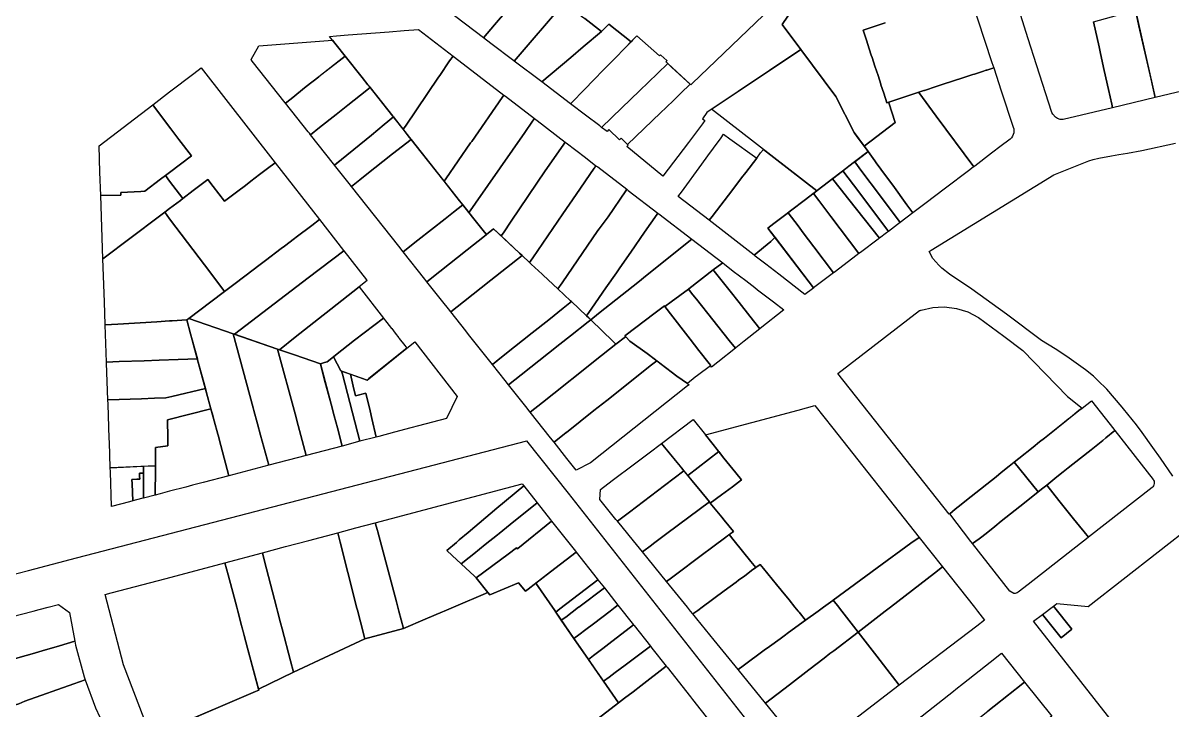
# Model space of a CAD drawing. Header units: metres. Extents: x 3 to 1027712, y 40 to 4430649.
# Drawn here: x 510570.9 to 510867.4, y 4411268.2 to 4411445.4 of the extents above; entities that cross this region are included whole.
import ezdxf

# ---------------------------------------------------------------- set-up
doc = ezdxf.new("R2010")
doc.units = ezdxf.units.M
doc.header["$MEASUREMENT"] = 0
doc.layers.add('A.ES.SDGC.CP.07003.cadastralparcel — CadastralParcel', color=1, linetype='Continuous')
doc.layers.add('Carreteras_5_km', color=2, linetype='Continuous', lineweight=30)

msp = doc.modelspace()

# ---------------------------------------------------------------- linework, layer by layer
at = {"layer": 'A.ES.SDGC.CP.07003.cadastralparcel — CadastralParcel', "color": 7, "linetype": 'Continuous', "flags": 128}
for points in [[(510710.51, 4411450.78), (510710.64, 4411450.67), (510697.66, 4411435.56), (510697.52, 4411435.67), (510691.59, 4411440.16), (510689.67, 4411441.62), (510692.56, 4411444.98), (510695.76, 4411448.68), (510696.94, 4411450.04), (510698.74, 4411452.13), (510699.73, 4411453.27), (510702.82, 4411456.84), (510708.79, 4411452.13), (510710.27, 4411450.97), (510710.51, 4411450.78)], [(510727.04, 4411413.9), (510726.88, 4411414.05), (510735.38, 4411422.25), (510736.82, 4411423.64), (510738.81, 4411425.55), (510740.61, 4411427.29), (510743.06, 4411429.65), (510743.22, 4411429.5), (510743.59, 4411429.85), (510772.2, 4411457.35), (510773.27, 4411456.68), (510774.23, 4411456.11), (510766.75, 4411445.03), (510771.58, 4411438.56), (510747.33, 4411422.36), (510746.25, 4411420.72), (510746.86, 4411420.26), (510746.21, 4411419.43), (510742.57, 4411414.62), (510735.95, 4411405.88), (510726.71, 4411413.58), (510727.04, 4411413.9)], [(510710.64, 4411450.67), (510715.02, 4411447.22), (510715.82, 4411446.58), (510720.12, 4411443.2), (510715.46, 4411439.27), (510712.22, 4411436.54), (510704.73, 4411430.22), (510697.66, 4411435.56), (510710.64, 4411450.67)], [(510863.03, 4411426.2), (510861.96, 4411430.9), (510858.81, 4411444.7), (510857.9, 4411448.69), (510868.15, 4411451.57), (510868.31, 4411451.61), (510873.54, 4411428.71), (510863.03, 4411426.2)], [(510852.03, 4411423.56), (510851.83, 4411424.45), (510850.98, 4411428.27), (510849.9, 4411433.16), (510848.91, 4411437.59), (510848.54, 4411439.26), (510847.12, 4411445.68), (510847.11, 4411445.71), (510857.9, 4411448.69), (510863.03, 4411426.2), (510852.03, 4411423.56)], [(510651.74, 4411442.1), (510654.79, 4411442.34), (510665.33, 4411443.15), (510669.23, 4411443.45), (510672.93, 4411443.73), (510681.84, 4411436.89), (510680.95, 4411435.63), (510678.47, 4411431.89), (510678.1, 4411431.43), (510669.55, 4411418.83), (510668.98, 4411417.99), (510666.68, 4411420.91), (510666.34, 4411421.34), (510660.2, 4411429.12), (510659.89, 4411429.5), (510658.4, 4411431.37), (510654.02, 4411436.84), (510651.73, 4411439.76), (510650.01, 4411441.96), (510651.74, 4411442.1)], [(510720.12, 4411443.2), (510722.05, 4411445.13), (510727.79, 4411440.6), (510725.89, 4411438.65), (510723.91, 4411436.63), (510722.32, 4411435), (510721.73, 4411434.4), (510720.93, 4411433.58), (510720.15, 4411432.78), (510718.65, 4411431.25), (510717.95, 4411430.53), (510716.02, 4411428.56), (510712.15, 4411424.6), (510704.73, 4411430.22), (510712.22, 4411436.54), (510715.46, 4411439.27), (510720.12, 4411443.2)], [(510650.77, 4411440.99), (510651.73, 4411439.76), (510654.02, 4411436.84), (510652.46, 4411435.64), (510647.21, 4411431.57), (510643.94, 4411429.04), (510640.06, 4411425.83), (510638.65, 4411424.7), (510638.53, 4411424.85), (510630.02, 4411435.59), (510629.72, 4411435.96), (510631.7, 4411439.49), (510650.77, 4411440.99)], [(510736.73, 4411435.43), (510736.8, 4411435.36), (510737.23, 4411434.97), (510734.61, 4411432.43), (510729.93, 4411427.91), (510725.43, 4411423.56), (510720.19, 4411418.5), (510719.73, 4411418.86), (510716.02, 4411421.67), (510712.15, 4411424.6), (510716.02, 4411428.56), (510717.95, 4411430.53), (510718.65, 4411431.25), (510720.15, 4411432.78), (510720.93, 4411433.58), (510721.73, 4411434.4), (510722.32, 4411435), (510723.91, 4411436.63), (510725.89, 4411438.65), (510728.14, 4411440.95), (510729.28, 4411442.07), (510735.13, 4411436.97), (510735.42, 4411437.21), (510735.49, 4411437.14), (510737.04, 4411435.74), (510736.99, 4411435.69), (510736.73, 4411435.43)], [(510775.69, 4411402.12), (510748.56, 4411423.18), (510771.58, 4411438.56), (510780.61, 4411426.45), (510785.35, 4411417.13), (510788.94, 4411412.23), (510785.12, 4411409.32), (510782.3, 4411407.16), (510779.5, 4411405.02), (510778.72, 4411404.43), (510775.78, 4411402.19), (510775.69, 4411402.12)], [(510660.2, 4411429.12), (510660.47, 4411428.78), (510657.99, 4411426.83), (510654.7, 4411424.22), (510651.65, 4411421.81), (510647.41, 4411418.46), (510645.06, 4411416.6), (510644.78, 4411416.96), (510644.5, 4411417.31), (510638.65, 4411424.7), (510640.06, 4411425.83), (510643.94, 4411429.04), (510647.21, 4411431.57), (510647.69, 4411431.94), (510648, 4411432.18), (510652.46, 4411435.64), (510654.02, 4411436.84), (510658.4, 4411431.37), (510659.89, 4411429.5), (510660.2, 4411429.12)], [(510680.95, 4411435.63), (510681.84, 4411436.89), (510682.23, 4411436.6), (510694.99, 4411426.81), (510694.52, 4411426.21), (510686.66, 4411414.88), (510686.38, 4411414.51), (510679.96, 4411405.23), (510679.53, 4411404.61), (510673.63, 4411412.1), (510671.02, 4411415.4), (510670.62, 4411415.91), (510668.98, 4411417.99), (510669.55, 4411418.83), (510678.1, 4411431.43), (510678.47, 4411431.89), (510680.95, 4411435.63)], [(510726.88, 4411414.05), (510725.25, 4411415.68), (510724.82, 4411415.25), (510722.06, 4411417.98), (510721.58, 4411417.46), (510720.19, 4411418.5), (510725.43, 4411423.56), (510729.93, 4411427.91), (510734.61, 4411432.43), (510737.23, 4411434.97), (510743.06, 4411429.65), (510740.61, 4411427.29), (510738.81, 4411425.55), (510736.82, 4411423.64), (510735.38, 4411422.25), (510726.88, 4411414.05)], [(510604.36, 4411424.32), (510608.72, 4411427.66), (510614.93, 4411432.41), (510616.86, 4411433.89), (510635.99, 4411409.35), (510633.99, 4411407.84), (510631.94, 4411406.29), (510629.71, 4411404.6), (510628.27, 4411403.51), (510626.34, 4411402.05), (510622.86, 4411399.42), (510619.98, 4411403.23), (510618.61, 4411405.04), (510614.81, 4411402.17), (510612.1, 4411400.12), (510608.72, 4411404.59), (510607.62, 4411406.04), (510608.72, 4411406.87), (510614.34, 4411411.12), (510611.11, 4411415.39), (510609.05, 4411418.11), (510608.72, 4411418.55), (510604.36, 4411424.32)], [(510802.03, 4411427.52), (510802.02, 4411427.55), (510803.3, 4411427.97), (510803.51, 4411428.04), (510804.8, 4411428.46), (510805.22, 4411428.6), (510808.31, 4411429.61), (510813.41, 4411431.27), (510815.17, 4411431.85), (510815.95, 4411432.1), (510816.44, 4411432.26), (510817.65, 4411432.66), (510818.43, 4411432.91), (510819.45, 4411433.25), (510819.6, 4411433.29), (510821.36, 4411433.86), (510823.32, 4411427.89), (510826.38, 4411418.54), (510826.51, 4411418.08), (510826.55, 4411417.6), (510826.52, 4411417.12), (510826.4, 4411416.65), (510826.21, 4411416.2), (510825.94, 4411415.8), (510825.62, 4411415.45), (510825.23, 4411415.15), (510823.32, 4411413.7), (510820.8, 4411411.8), (510816.45, 4411408.51), (510816.19, 4411408.31), (510806.54, 4411421.39), (510802.03, 4411427.52)], [(510660.47, 4411428.78), (510666.34, 4411421.34), (510666.47, 4411421.17), (510664.05, 4411419.19), (510660.78, 4411416.51), (510653.1, 4411410.21), (510652.67, 4411409.87), (510651.89, 4411409.25), (510651.26, 4411408.76), (510650.99, 4411409.11), (510645.06, 4411416.6), (510647.41, 4411418.46), (510651.65, 4411421.81), (510654.7, 4411424.22), (510657.99, 4411426.83), (510660.47, 4411428.78)], [(510685.93, 4411396.51), (510684.36, 4411398.48), (510683.49, 4411399.58), (510682.57, 4411400.75), (510679.53, 4411404.61), (510679.96, 4411405.23), (510686.38, 4411414.51), (510686.66, 4411414.88), (510694.52, 4411426.21), (510694.99, 4411426.81), (510695.36, 4411426.53), (510702.83, 4411420.8), (510702.35, 4411420.09), (510700.34, 4411417.17), (510687.62, 4411398.9), (510686.27, 4411396.99), (510685.93, 4411396.51)], [(510802.02, 4411427.55), (510802.03, 4411427.52), (510806.54, 4411421.39), (510816.19, 4411408.31), (510816.05, 4411408.21), (510815.7, 4411407.93), (510815.2, 4411407.56), (510808.61, 4411402.57), (510803.89, 4411398.99), (510800.52, 4411396.44), (510798.97, 4411398.55), (510795.3, 4411403.56), (510793.44, 4411406.09), (510791.04, 4411409.37), (510790.88, 4411409.58), (510790.68, 4411409.86), (510788.94, 4411412.23), (510787.9, 4411413.64), (510795.9, 4411419.76), (510794.32, 4411424.82), (510794.27, 4411425.02), (510796.87, 4411425.87), (510799.45, 4411426.71), (510802.02, 4411427.55)], [(510609.05, 4411418.11), (510611.11, 4411415.39), (510614.34, 4411411.12), (510608.72, 4411406.87), (510607.62, 4411406.04), (510606.37, 4411405.09), (510602.32, 4411402.03), (510601.26, 4411401.97), (510596.09, 4411401.69), (510596.09, 4411401), (510590.94, 4411400.93), (510590.73, 4411406.94), (510590.5, 4411413.7), (510604.36, 4411424.32), (510608.72, 4411418.55), (510609.05, 4411418.11)], [(510653.1, 4411410.21), (510660.78, 4411416.51), (510664.05, 4411419.19), (510666.47, 4411421.17), (510666.68, 4411420.91), (510670.62, 4411415.91), (510671.02, 4411415.4), (510666.27, 4411411.65), (510659.2, 4411406.07), (510657.76, 4411404.94), (510655.62, 4411403.25), (510655.01, 4411404.03), (510651.26, 4411408.76), (510653.1, 4411410.21)], [(510687.62, 4411398.9), (510700.34, 4411417.17), (510702.35, 4411420.09), (510702.83, 4411420.8), (510703.53, 4411420.27), (510710.78, 4411414.71), (510710.27, 4411413.91), (510705.65, 4411407.27), (510696.86, 4411394.28), (510694.83, 4411391.31), (510694.25, 4411390.47), (510692.28, 4411392.3), (510690.44, 4411390.84), (510689.95, 4411391.46), (510687.21, 4411394.9), (510685.93, 4411396.51), (510686.27, 4411396.99), (510687.62, 4411398.9)], [(510751.01, 4411415.83), (510751.64, 4411416.72), (510753.26, 4411415.55), (510760.2, 4411410.56), (510757.36, 4411406.84), (510756.28, 4411405.43), (510754.03, 4411402.48), (510748.73, 4411395.54), (510747.94, 4411394.51), (510739.97, 4411400.7), (510740.15, 4411400.94), (510740.78, 4411401.81), (510746.01, 4411408.97), (510747.58, 4411411.12), (510749.04, 4411413.13), (510751.01, 4411415.83)], [(510683.49, 4411399.58), (510684.36, 4411398.48), (510681.99, 4411396.62), (510679.81, 4411394.89), (510672.79, 4411389.36), (510669, 4411386.37), (510667.85, 4411387.82), (510655.62, 4411403.25), (510657.76, 4411404.94), (510659.2, 4411406.07), (510666.27, 4411411.65), (510671.02, 4411415.4), (510673.63, 4411412.1), (510682.57, 4411400.75), (510683.49, 4411399.58)], [(510710.27, 4411413.91), (510710.78, 4411414.71), (510711.08, 4411414.48), (510716.02, 4411410.69), (510718.72, 4411408.61), (510718.26, 4411407.93), (510713.61, 4411401.14), (510710.2, 4411396.17), (510702.44, 4411384.83), (510701.6, 4411383.61), (510699.66, 4411385.41), (510698.98, 4411386.05), (510694.25, 4411390.47), (510694.83, 4411391.31), (510696.86, 4411394.28), (510705.65, 4411407.27), (510710.27, 4411413.91)], [(510761.92, 4411412.8), (510775.69, 4411402.12), (510774.67, 4411401.34), (510772.77, 4411399.89), (510768.94, 4411396.97), (510767.72, 4411396.04), (510764.62, 4411393.67), (510763.11, 4411392.51), (510764.94, 4411390.11), (510764.87, 4411390.05), (510764.58, 4411389.78), (510763.84, 4411389.08), (510759.54, 4411385.5), (510747.94, 4411394.51), (510748.73, 4411395.54), (510754.03, 4411402.48), (510756.28, 4411405.43), (510757.36, 4411406.84), (510760.2, 4411410.56), (510761.21, 4411411.88), (510761.92, 4411412.8)], [(510787.29, 4411407.13), (510785.51, 4411409.62), (510788.94, 4411412.23), (510790.68, 4411409.86), (510791.04, 4411409.37), (510793.44, 4411406.09), (510795.3, 4411403.56), (510798.97, 4411398.55), (510800.52, 4411396.44), (510797.24, 4411393.96), (510791.88, 4411401.06), (510787.29, 4411407.13)], [(510635.99, 4411409.35), (510647.4, 4411394.7), (510645.37, 4411393.16), (510641.38, 4411390.14), (510640.92, 4411389.8), (510638.35, 4411387.86), (510637.54, 4411387.24), (510633.42, 4411384.13), (510631.74, 4411382.86), (510630.27, 4411381.74), (510625.61, 4411378.22), (510622.89, 4411376.16), (510619.31, 4411380.89), (510608.72, 4411394.9), (510607.44, 4411396.59), (510608.72, 4411397.56), (510611.49, 4411399.66), (510612.1, 4411400.12), (510614.81, 4411402.17), (510618.61, 4411405.04), (510619.98, 4411403.23), (510622.86, 4411399.42), (510626.34, 4411402.05), (510628.27, 4411403.51), (510629.71, 4411404.6), (510631.94, 4411406.29), (510633.99, 4411407.84), (510635.99, 4411409.35)], [(510718.4, 4411408.13), (510718.72, 4411408.61), (510719.17, 4411408.27), (510726.67, 4411402.52), (510726.46, 4411402.14), (510721.9, 4411395.4), (510720.59, 4411393.67), (510719.55, 4411392.3), (510719.22, 4411391.86), (510710.01, 4411378.39), (510708.9, 4411376.81), (510705.12, 4411380.33), (510704.85, 4411380.59), (510702.04, 4411383.2), (510701.6, 4411383.61), (510702.44, 4411384.83), (510710.2, 4411396.17), (510713.61, 4411401.14), (510718.26, 4411407.93), (510718.4, 4411408.13)], [(510786.52, 4411401.84), (510782.42, 4411407.25), (510785.12, 4411409.32), (510785.51, 4411409.62), (510787.29, 4411407.13), (510791.88, 4411401.06), (510797.24, 4411393.96), (510796.9, 4411393.71), (510796.55, 4411393.44), (510794.21, 4411391.67), (510786.52, 4411401.84)], [(510606.37, 4411405.09), (510607.62, 4411406.04), (510608.72, 4411404.59), (510612.1, 4411400.12), (510611.49, 4411399.66), (510608.72, 4411397.56), (510607.44, 4411396.59), (510606.1, 4411395.58), (510591.51, 4411384.55), (510590.94, 4411400.93), (510596.09, 4411401), (510596.09, 4411401.69), (510601.26, 4411401.97), (510602.32, 4411402.03), (510606.37, 4411405.09)], [(510775.19, 4411401.73), (510775.78, 4411402.19), (510778.72, 4411404.43), (510779.5, 4411405.02), (510779.68, 4411405.15), (510779.79, 4411405.24), (510781.78, 4411402.73), (510783.99, 4411399.92), (510791.88, 4411389.91), (510791.75, 4411389.81), (510791.55, 4411389.66), (510786.95, 4411386.18), (510786.59, 4411385.91), (510779.36, 4411395.47), (510776.24, 4411399.6), (510774.83, 4411401.46), (510775.19, 4411401.73)], [(510781.78, 4411402.73), (510779.79, 4411405.24), (510782.3, 4411407.16), (510782.42, 4411407.25), (510786.52, 4411401.84), (510794.21, 4411391.67), (510793.68, 4411391.27), (510791.88, 4411389.91), (510783.99, 4411399.92), (510781.78, 4411402.73)], [(510726.46, 4411402.14), (510726.67, 4411402.52), (510727.06, 4411402.22), (510734.7, 4411396.36), (510734.49, 4411396.08), (510731.25, 4411391.43), (510727.7, 4411386.3), (510724.89, 4411382.26), (510724, 4411380.98), (510721.31, 4411377.11), (510717.67, 4411371.87), (510716.3, 4411369.9), (510712.41, 4411373.53), (510712.15, 4411373.77), (510708.9, 4411376.8), (510708.9, 4411376.81), (510710.01, 4411378.39), (510719.22, 4411391.86), (510719.55, 4411392.3), (510720.59, 4411393.67), (510721.9, 4411395.4), (510726.46, 4411402.14)], [(510768.94, 4411396.97), (510772.77, 4411399.89), (510774.67, 4411401.34), (510774.83, 4411401.46), (510776.24, 4411399.6), (510779.36, 4411395.47), (510786.59, 4411385.91), (510786.14, 4411385.57), (510780.16, 4411381.04), (510780.04, 4411380.95), (510774.96, 4411387.68), (510772.21, 4411391.31), (510770.88, 4411393.07), (510768.3, 4411396.48), (510768.94, 4411396.97)], [(510607.44, 4411396.59), (510608.72, 4411394.9), (510619.31, 4411380.89), (510622.89, 4411376.16), (510619.36, 4411373.49), (510613.68, 4411369.19), (510613.15, 4411368.82), (510609.35, 4411368.59), (510608.72, 4411368.55), (510605.43, 4411368.35), (510595.37, 4411367.72), (510592.11, 4411367.52), (510591.9, 4411373.49), (510591.51, 4411384.55), (510606.1, 4411395.58), (510607.44, 4411396.59)], [(510690.44, 4411390.84), (510690.46, 4411390.83), (510689.94, 4411390.42), (510685.49, 4411386.89), (510678.42, 4411381.28), (510675.11, 4411378.66), (510674.58, 4411379.33), (510669, 4411386.37), (510672.79, 4411389.36), (510679.81, 4411394.89), (510681.99, 4411396.62), (510684.36, 4411398.48), (510687.21, 4411394.9), (510689.95, 4411391.46), (510690.44, 4411390.84)], [(510734.49, 4411396.08), (510734.7, 4411396.36), (510734.93, 4411396.19), (510743.49, 4411389.62), (510731.54, 4411380.11), (510729.94, 4411378.84), (510728.3, 4411377.54), (510719.34, 4411370.45), (510717.4, 4411368.88), (510716.88, 4411369.37), (510716.3, 4411369.9), (510717.67, 4411371.87), (510721.31, 4411377.11), (510724, 4411380.98), (510724.89, 4411382.26), (510727.7, 4411386.3), (510731.25, 4411391.43), (510734.49, 4411396.08)], [(510774.9, 4411377.06), (510763.11, 4411392.51), (510764.62, 4411393.67), (510767.72, 4411396.04), (510768.3, 4411396.48), (510770.88, 4411393.07), (510772.21, 4411391.31), (510774.96, 4411387.68), (510780.04, 4411380.95), (510774.9, 4411377.06)], [(510653.59, 4411386.76), (510653.66, 4411386.67), (510644.45, 4411379.64), (510625.45, 4411365.13), (510625.14, 4411365.24), (510613.68, 4411369.19), (510619.36, 4411373.49), (510622.89, 4411376.16), (510625.61, 4411378.22), (510630.27, 4411381.74), (510631.74, 4411382.86), (510633.42, 4411384.13), (510637.54, 4411387.24), (510638.35, 4411387.86), (510640.92, 4411389.8), (510641.38, 4411390.14), (510645.37, 4411393.16), (510647.4, 4411394.7), (510653.59, 4411386.76)], [(510698.98, 4411386.05), (510699.66, 4411385.41), (510691.64, 4411379.06), (510684.56, 4411373.46), (510681.28, 4411370.86), (510680.64, 4411371.67), (510679.2, 4411373.49), (510676.45, 4411376.96), (510675.11, 4411378.66), (510678.42, 4411381.28), (510685.49, 4411386.89), (510689.94, 4411390.42), (510690.46, 4411390.83), (510690.44, 4411390.84), (510692.28, 4411392.3), (510698.98, 4411386.05)], [(510763.84, 4411389.08), (510764.58, 4411389.78), (510764.87, 4411390.05), (510764.94, 4411390.11), (510774.9, 4411377.06), (510774.84, 4411377.01), (510774.58, 4411376.82), (510772.64, 4411375.35), (510765.88, 4411380.6), (510762.55, 4411383.18), (510759.81, 4411385.3), (510759.54, 4411385.5), (510763.84, 4411389.08)], [(510726.41, 4411364.49), (510726.37, 4411364.46), (510723.89, 4411362.53), (510723.16, 4411363.24), (510717.4, 4411368.88), (510719.34, 4411370.45), (510728.3, 4411377.54), (510729.94, 4411378.84), (510731.54, 4411380.11), (510743.49, 4411389.62), (510751.45, 4411383.52), (510751.24, 4411383.33), (510748.98, 4411381.74), (510742.71, 4411376.87), (510742.6, 4411376.79), (510738.09, 4411373.48), (510736.5, 4411372.31), (510736.48, 4411372.29), (510736.38, 4411372.42), (510734, 4411370.62), (510726.18, 4411364.73), (510726.41, 4411364.49)], [(510653.66, 4411386.67), (510659.48, 4411379.2), (510659.65, 4411378.98), (510657.62, 4411377.38), (510650.33, 4411371.62), (510647.11, 4411369.08), (510641.14, 4411364.37), (510637.03, 4411361.13), (510636.54, 4411361.3), (510625.45, 4411365.13), (510644.45, 4411379.64), (510653.66, 4411386.67)], [(510705.12, 4411380.33), (510708.9, 4411376.81), (510708.9, 4411376.8), (510712.15, 4411373.77), (510712.41, 4411373.53), (510710.26, 4411371.82), (510706.53, 4411368.87), (510702.29, 4411365.5), (510695.23, 4411359.9), (510693.94, 4411358.87), (510692, 4411357.33), (510691.31, 4411358.21), (510685.86, 4411365.08), (510685.13, 4411366), (510681.28, 4411370.86), (510684.56, 4411373.46), (510691.64, 4411379.06), (510699.66, 4411385.41), (510701.6, 4411383.61), (510702.04, 4411383.2), (510704.85, 4411380.59), (510705.12, 4411380.33)], [(510742.71, 4411376.87), (510748.98, 4411381.74), (510749.26, 4411381.39), (510753.33, 4411376.26), (510755.69, 4411373.29), (510758.46, 4411369.79), (510761.03, 4411366.56), (510757, 4411363.34), (510754.82, 4411361.62), (510754.69, 4411361.51), (510753.09, 4411363.52), (510744.65, 4411374.19), (510743.76, 4411375.31), (510742.6, 4411376.79), (510742.71, 4411376.87)], [(510751.24, 4411383.33), (510751.45, 4411383.52), (510751.87, 4411383.2), (510754.17, 4411381.43), (510757.4, 4411378.96), (510759.71, 4411377.18), (510760.45, 4411376.62), (510764.53, 4411373.49), (510767.22, 4411371.42), (510761.06, 4411366.58), (510761.03, 4411366.56), (510758.46, 4411369.79), (510755.69, 4411373.29), (510753.33, 4411376.26), (510749.26, 4411381.39), (510748.98, 4411381.74), (510751.24, 4411383.33)], [(510663.9, 4411369.29), (510656.4, 4411363.61), (510653.18, 4411361.04), (510649.38, 4411358), (510648.7, 4411357.8), (510647.61, 4411357.47), (510640.93, 4411359.78), (510637.03, 4411361.13), (510641.14, 4411364.37), (510647.11, 4411369.08), (510650.33, 4411371.62), (510657.62, 4411377.38), (510663.9, 4411369.29)], [(510741.23, 4411366.17), (510736.48, 4411372.29), (510736.5, 4411372.31), (510738.09, 4411373.48), (510742.6, 4411376.79), (510743.76, 4411375.31), (510744.65, 4411374.19), (510753.09, 4411363.52), (510754.69, 4411361.51), (510750.14, 4411357.92), (510748.56, 4411356.67), (510748.31, 4411356.99), (510748.35, 4411357.02), (510747.9, 4411357.61), (510745.29, 4411360.96), (510743.07, 4411363.81), (510741.23, 4411366.17)], [(510716.88, 4411369.37), (510717.4, 4411368.88), (510716.69, 4411368.32), (510712.15, 4411364.73), (510709.42, 4411362.56), (510706.45, 4411360.21), (510699.39, 4411354.62), (510696.17, 4411352.07), (510695.3, 4411353.17), (510692, 4411357.33), (510695.23, 4411359.9), (510702.29, 4411365.5), (510706.53, 4411368.87), (510710.26, 4411371.82), (510712.41, 4411373.53), (510716.3, 4411369.9), (510716.88, 4411369.37)], [(510736.48, 4411372.29), (510741.23, 4411366.17), (510743.07, 4411363.81), (510745.29, 4411360.96), (510747.9, 4411357.61), (510748.35, 4411357.02), (510748.31, 4411356.99), (510744.96, 4411354.52), (510744.31, 4411354.01), (510742.31, 4411352.42), (510739.6, 4411354.29), (510731.95, 4411360.15), (510727.5, 4411363.35), (510726.41, 4411364.49), (510726.18, 4411364.73), (510734, 4411370.62), (510736.38, 4411372.42), (510736.48, 4411372.29)], [(510802.36, 4411371.27), (510802.57, 4411371.3), (510802.65, 4411371.33), (510805.64, 4411372.01), (510807.01, 4411372.08), (510808.7, 4411372.16), (510811.75, 4411371.78), (510814.67, 4411370.88), (510817.4, 4411369.48), (510823.95, 4411364.61), (510828.84, 4411360.97), (510840.39, 4411349.09), (510844.14, 4411346.04), (510843.36, 4411345.43), (510841.15, 4411343.66), (510840.59, 4411343.21), (510839.59, 4411342.42), (510834.46, 4411338.33), (510833.21, 4411337.33), (510831.54, 4411336), (510827.88, 4411333.08), (510823.32, 4411329.44), (510821.96, 4411328.36), (510815.55, 4411323.25), (510812.18, 4411320.56), (510811.45, 4411319.98), (510810, 4411318.8), (510809.85, 4411318.68), (510781.17, 4411354.97), (510781.14, 4411355.01), (510802.18, 4411371.22), (510802.36, 4411371.27)], [(510613.15, 4411368.82), (510613.68, 4411369.19), (510625.14, 4411365.24), (510630.31, 4411346.13), (510630.49, 4411345.48), (510631.42, 4411342.02), (510632.21, 4411339.09), (510634.32, 4411331.33), (510624.03, 4411328.63), (510621.92, 4411336.4), (510621.21, 4411339.06), (510621.13, 4411339.32), (510620.2, 4411342.79), (510619.52, 4411345.3), (510618.24, 4411350.01), (510615.93, 4411358.55), (510614.54, 4411363.67), (510614.12, 4411365.22), (510613.15, 4411368.82)], [(510669.94, 4411361.51), (510669.93, 4411361.51), (510660.14, 4411353.67), (510659.7, 4411353.31), (510653.8, 4411355.35), (510652.87, 4411355.67), (510650.99, 4411359.29), (510651.42, 4411359.63), (510653.18, 4411361.04), (510656.4, 4411363.61), (510663.9, 4411369.29), (510663.91, 4411369.3), (510664.44, 4411368.61), (510665.74, 4411366.94), (510665.9, 4411366.73), (510666.02, 4411366.57), (510666.94, 4411365.39), (510667.86, 4411364.21), (510667.98, 4411364.05), (510669.41, 4411362.21), (510669.94, 4411361.51)], [(510592.45, 4411357.96), (510592.11, 4411367.52), (510595.37, 4411367.72), (510605.43, 4411368.35), (510608.72, 4411368.55), (510609.35, 4411368.59), (510613.15, 4411368.82), (510614.12, 4411365.22), (510614.54, 4411363.67), (510615.87, 4411358.75), (510610.93, 4411358.58), (510606.04, 4411358.42), (510602.18, 4411358.29), (510595.73, 4411358.07), (510592.45, 4411357.96)], [(510723.16, 4411363.24), (510723.89, 4411362.53), (510718.55, 4411358.31), (510716.71, 4411356.85), (510707.85, 4411349.85), (510704.95, 4411347.55), (510701.75, 4411345.02), (510700.62, 4411346.45), (510696.17, 4411352.07), (510699.39, 4411354.62), (510706.45, 4411360.21), (510709.42, 4411362.56), (510712.15, 4411364.73), (510716.69, 4411368.32), (510717.4, 4411368.88), (510723.16, 4411363.24)], [(510625.14, 4411365.24), (510636.54, 4411361.3), (510641.07, 4411344.55), (510641.87, 4411341.6), (510643.97, 4411333.86), (510634.32, 4411331.33), (510632.21, 4411339.09), (510631.42, 4411342.02), (510630.49, 4411345.48), (510630.31, 4411346.13), (510625.14, 4411365.24)], [(510723.89, 4411362.53), (510726.37, 4411364.46), (510726.41, 4411364.49), (510727.5, 4411363.35), (510731.95, 4411360.15), (510734.4, 4411358.28), (510733.09, 4411357.2), (510721.55, 4411348.06), (510718.21, 4411345.42), (510711.12, 4411339.8), (510711.07, 4411339.76), (510707.9, 4411337.26), (510707.01, 4411338.38), (510701.75, 4411345.02), (510704.95, 4411347.55), (510707.85, 4411349.85), (510716.71, 4411356.85), (510718.55, 4411358.31), (510723.89, 4411362.53)], [(510653.2, 4411336.28), (510643.97, 4411333.86), (510641.87, 4411341.6), (510641.07, 4411344.55), (510636.54, 4411361.3), (510640.93, 4411359.78), (510647.61, 4411357.47), (510650.36, 4411347.06), (510651.15, 4411344.03), (510652.05, 4411341.01), (510653.2, 4411336.28)], [(510659.7, 4411353.31), (510669.93, 4411361.51), (510671.99, 4411363.16), (510682.94, 4411349.1), (510680.14, 4411343.35), (510672.96, 4411341.47), (510670.99, 4411340.95), (510666.78, 4411339.85), (510662.72, 4411338.78), (510662.05, 4411338.6), (510660.92, 4411343.4), (510660.46, 4411345.35), (510659.38, 4411349.91), (510656.68, 4411349.21), (510656.65, 4411349.34), (510656.29, 4411350.91), (510655.39, 4411354.8), (510659.7, 4411353.31)], [(510615.93, 4411358.55), (510617.94, 4411351.12), (510609.33, 4411349.1), (510607.71, 4411348.72), (510604.79, 4411348.62), (510601.43, 4411348.5), (510592.79, 4411348.2), (510592.46, 4411357.65), (510592.45, 4411357.96), (510595.73, 4411358.07), (510602.18, 4411358.29), (510606.04, 4411358.42), (510610.93, 4411358.58), (510615.87, 4411358.75), (510615.93, 4411358.55)], [(510653.2, 4411336.28), (510652.05, 4411341.01), (510651.15, 4411344.03), (510650.36, 4411347.06), (510648.62, 4411353.64), (510647.61, 4411357.47), (510648.7, 4411357.8), (510649.38, 4411358), (510650.99, 4411359.29), (510652.87, 4411355.67), (510653.08, 4411355.6), (510653.29, 4411354.86), (510657.84, 4411337.5), (510653.2, 4411336.28)], [(510742.76, 4411352.1), (510742.35, 4411351.77), (510717.29, 4411331.98), (510713.61, 4411330.02), (510711.24, 4411333.04), (510707.9, 4411337.26), (510711.07, 4411339.76), (510711.12, 4411339.8), (510718.21, 4411345.42), (510721.55, 4411348.06), (510733.09, 4411357.2), (510734.4, 4411358.28), (510739.6, 4411354.29), (510742.31, 4411352.42), (510742.76, 4411352.1)], [(510653.08, 4411355.6), (510653.8, 4411355.35), (510655.39, 4411354.8), (510656.29, 4411350.91), (510656.65, 4411349.34), (510656.68, 4411349.21), (510659.38, 4411349.91), (510660.46, 4411345.35), (510660.92, 4411343.4), (510662.05, 4411338.6), (510657.84, 4411337.5), (510653.29, 4411354.86), (510653.08, 4411355.6)], [(510608.29, 4411338.31), (510608.29, 4411338.18), (510608.29, 4411336.33), (510605.11, 4411335.87), (510605.1, 4411334.48), (510605.07, 4411331.21), (510597.41, 4411330.87), (510593.4, 4411330.7), (510593.17, 4411337.32), (510593.14, 4411338.21), (510592.83, 4411347.06), (510592.79, 4411348.2), (510601.43, 4411348.5), (510604.79, 4411348.62), (510607.71, 4411348.72), (510609.33, 4411349.1), (510617.94, 4411351.12), (510618.24, 4411350.01), (510619.37, 4411345.84), (510608.16, 4411343.08), (510608.29, 4411338.31)], [(510619.37, 4411345.84), (510619.52, 4411345.3), (510619.66, 4411344.78), (510620.2, 4411342.79), (510621.13, 4411339.32), (510621.21, 4411339.06), (510621.92, 4411336.4), (510624.03, 4411328.63), (510617.37, 4411326.88), (510614.63, 4411326.16), (510612.9, 4411325.71), (510608.72, 4411324.61), (510606.28, 4411323.97), (510605.02, 4411323.64), (510605.07, 4411330.36), (510605.1, 4411334.48), (510605.11, 4411335.87), (510608.29, 4411336.33), (510608.29, 4411338.18), (510608.29, 4411338.31), (510608.16, 4411343.08), (510619.37, 4411345.84)], [(510761.1, 4411305.75), (510759.99, 4411304.93), (510758.71, 4411306.51), (510754.38, 4411311.83), (510753.08, 4411313.43), (510754.18, 4411314.25), (510751.81, 4411317.16), (510751.18, 4411317.94), (510748.23, 4411321.56), (510751.08, 4411323.68), (510753.92, 4411325.79), (510756.25, 4411327.53), (510754.79, 4411329.36), (510751.76, 4411333.17), (510750.3, 4411335.01), (510747.02, 4411339.13), (510770.87, 4411345.54), (510775.17, 4411346.7), (510779.81, 4411340.85), (510802.11, 4411312.72), (510800.01, 4411311.19), (510791.31, 4411304.85), (510779.94, 4411296.56), (510779.81, 4411296.47), (510777.41, 4411294.72), (510776.02, 4411293.71), (510772.81, 4411291.37), (510771.17, 4411293.38), (510770.9, 4411293.71), (510770.08, 4411294.72), (510768.56, 4411296.59), (510766.52, 4411299.09), (510765.34, 4411300.54), (510761.99, 4411304.65), (510761.1, 4411305.75)], [(510846.61, 4411347.97), (510852.32, 4411340.67), (510852.65, 4411340.25), (510850.27, 4411338.36), (510849.5, 4411337.75), (510846.46, 4411335.32), (510843.78, 4411333.19), (510840.59, 4411330.65), (510839.3, 4411329.63), (510837.66, 4411328.32), (510835.03, 4411326.21), (510834.01, 4411325.39), (510832.8, 4411324.43), (510826.67, 4411332.11), (510827.88, 4411333.08), (510831.54, 4411336), (510833.21, 4411337.33), (510834.46, 4411338.33), (510843.36, 4411345.43), (510844.14, 4411346.04), (510846.61, 4411347.97)], [(510742.46, 4411328.64), (510741.16, 4411330.23), (510740.57, 4411330.96), (510735.67, 4411336.97), (510743.83, 4411343.14), (510747.02, 4411339.13), (510750.3, 4411335.01), (510750.41, 4411334.88), (510742.46, 4411328.64)], [(510845.78, 4411312.73), (510844.67, 4411314.12), (510843.47, 4411315.63), (510841.94, 4411317.54), (510838.18, 4411322.25), (510835.03, 4411326.21), (510837.66, 4411328.32), (510839.3, 4411329.63), (510840.59, 4411330.65), (510843.78, 4411333.19), (510846.46, 4411335.32), (510849.5, 4411337.75), (510850.27, 4411338.36), (510852.65, 4411340.25), (510862.53, 4411327.63), (510862.62, 4411327.47), (510862.73, 4411327.2), (510862.78, 4411326.9), (510862.78, 4411326.6), (510862.71, 4411326.29), (510862.58, 4411326.02), (510862.41, 4411325.78), (510862.21, 4411325.6), (510845.78, 4411312.73)], [(510741.16, 4411330.23), (510741.44, 4411329.89), (510736.45, 4411326.1), (510727.39, 4411319.23), (510724.28, 4411316.87), (510723.88, 4411317.37), (510719.7, 4411322.51), (510719.92, 4411325.05), (510722.95, 4411327.35), (510728.64, 4411331.65), (510732.44, 4411334.52), (510735.67, 4411336.97), (510741.16, 4411330.23)], [(510750.41, 4411334.88), (510751.76, 4411333.17), (510754.79, 4411329.36), (510756.25, 4411327.53), (510753.92, 4411325.79), (510751.08, 4411323.68), (510748.23, 4411321.56), (510747.98, 4411321.86), (510745.24, 4411325.23), (510744.3, 4411326.38), (510742.46, 4411328.64), (510750.41, 4411334.88)], [(510599.19, 4411322.11), (510598.38, 4411321.9), (510593.75, 4411320.68), (510593.44, 4411329.6), (510593.4, 4411330.7), (510602.02, 4411331.07), (510602.02, 4411330.16), (510602.02, 4411329.28), (510601.96, 4411329.28), (510600.95, 4411329.24), (510600.97, 4411328.51), (510601, 4411327.74), (510600.23, 4411327.71), (510599, 4411327.67), (510599.04, 4411326.49), (510599.19, 4411322.11)], [(510602.02, 4411322.85), (510602.02, 4411328.63), (510602.02, 4411330.16), (510602.02, 4411331.07), (510605.07, 4411331.21), (510605.07, 4411330.36), (510605.02, 4411323.64), (510602.02, 4411322.85)], [(510811.45, 4411319.98), (510812.18, 4411320.56), (510815.55, 4411323.25), (510821.96, 4411328.36), (510823.32, 4411329.44), (510826.67, 4411332.11), (510832.8, 4411324.43), (510828.09, 4411320.67), (510823.32, 4411316.87), (510821.64, 4411315.53), (510819.83, 4411314.09), (510818.31, 4411312.88), (510817.58, 4411312.3), (510815.88, 4411311.15), (510815.48, 4411311.67), (510810, 4411318.8), (510811.45, 4411319.98)], [(510599.04, 4411326.49), (510599, 4411327.67), (510600.23, 4411327.71), (510601, 4411327.74), (510600.97, 4411328.51), (510600.95, 4411329.24), (510601.96, 4411329.28), (510602.02, 4411329.28), (510602.02, 4411328.63), (510602.02, 4411322.85), (510601.5, 4411322.72), (510599.19, 4411322.11), (510599.04, 4411326.49)], [(510741.44, 4411329.89), (510744.3, 4411326.38), (510745.24, 4411325.23), (510747.98, 4411321.86), (510742.66, 4411317.9), (510740.03, 4411315.94), (510736.7, 4411313.46), (510733.54, 4411311.11), (510733.02, 4411310.72), (510730.7, 4411309), (510728.4, 4411311.82), (510725.48, 4411315.41), (510724.28, 4411316.87), (510727.39, 4411319.23), (510736.45, 4411326.1), (510741.44, 4411329.89)], [(510690.79, 4411298.5), (510681.93, 4411294.72), (510681.37, 4411294.48), (510679.56, 4411293.71), (510679.14, 4411293.53), (510674.65, 4411291.62), (510669.04, 4411289.22), (510667.85, 4411293.71), (510667.58, 4411294.72), (510667.22, 4411296.08), (510662.42, 4411314.11), (510662.33, 4411314.45), (510661.79, 4411316.49), (510699.69, 4411326.56), (510700.1, 4411326.04), (510693.17, 4411320.21), (510685.74, 4411313.96), (510683.47, 4411312.05), (510682.7, 4411311.4), (510680.25, 4411309.34), (510681.65, 4411308.04), (510683.96, 4411305.89), (510687.4, 4411302.68), (510687.83, 4411302.27), (510690.79, 4411298.5)], [(510700.1, 4411326.04), (510703.55, 4411321.65), (510696.63, 4411316.08), (510693.72, 4411313.74), (510693.3, 4411313.4), (510690.18, 4411310.89), (510687.18, 4411308.48), (510685.97, 4411307.51), (510683.96, 4411305.89), (510681.65, 4411308.04), (510680.25, 4411309.34), (510682.7, 4411311.4), (510683.47, 4411312.05), (510685.74, 4411313.96), (510693.17, 4411320.21), (510700.1, 4411326.04)], [(510825.51, 4411298.87), (510815.88, 4411311.15), (510817.58, 4411312.3), (510818.31, 4411312.88), (510819.83, 4411314.09), (510821.64, 4411315.53), (510823.32, 4411316.87), (510828.09, 4411320.67), (510834.01, 4411325.39), (510835.03, 4411326.21), (510838.18, 4411322.25), (510841.94, 4411317.54), (510843.47, 4411315.63), (510844.67, 4411314.12), (510845.78, 4411312.73), (510845.74, 4411312.7), (510830.24, 4411300.56), (510827.67, 4411298.55), (510827.44, 4411298.4), (510827.17, 4411298.29), (510826.87, 4411298.23), (510826.57, 4411298.24), (510825.51, 4411298.87)], [(510747.98, 4411321.86), (510748.23, 4411321.56), (510751.18, 4411317.94), (510751.81, 4411317.16), (510754.18, 4411314.25), (510752.23, 4411312.79), (510748.86, 4411310.27), (510747.5, 4411309.26), (510747.22, 4411309.05), (510745.89, 4411308.06), (510739.23, 4411303.09), (510738.2, 4411302.32), (510736.92, 4411301.36), (510730.7, 4411309), (510733.02, 4411310.72), (510733.54, 4411311.11), (510736.7, 4411313.46), (510740.03, 4411315.94), (510742.66, 4411317.9), (510747.98, 4411321.86)], [(510707, 4411317.26), (510707.27, 4411316.87), (510698.54, 4411309.81), (510698.42, 4411309.72), (510698.18, 4411310.01), (510696.05, 4411308.42), (510687.83, 4411302.27), (510687.4, 4411302.68), (510683.96, 4411305.89), (510685.97, 4411307.51), (510687.18, 4411308.48), (510690.18, 4411310.89), (510693.3, 4411313.4), (510693.72, 4411313.74), (510696.63, 4411316.08), (510703.55, 4411321.65), (510707, 4411317.26)], [(510659.07, 4411286.5), (510657.95, 4411290.89), (510657.35, 4411293.27), (510657.24, 4411293.71), (510656.98, 4411294.72), (510656.69, 4411295.84), (510652.7, 4411311.52), (510652.1, 4411313.91), (510656.75, 4411315.15), (510661.79, 4411316.49), (510662.33, 4411314.45), (510662.42, 4411314.11), (510667.22, 4411296.08), (510667.58, 4411294.72), (510667.85, 4411293.71), (510669.04, 4411289.22), (510659.07, 4411286.5)], [(510687.83, 4411302.27), (510696.05, 4411308.42), (510698.18, 4411310.01), (510698.42, 4411309.72), (510698.54, 4411309.81), (510707.27, 4411316.87), (510713.41, 4411309.14), (510713.6, 4411308.9), (510707.02, 4411303.81), (510701.25, 4411299.35), (510700.54, 4411298.8), (510698.78, 4411300.96), (510691.3, 4411297.86), (510690.79, 4411298.5), (510687.83, 4411302.27)], [(510836.81, 4411295), (510837.68, 4411295.66), (510845.71, 4411294.92), (510872.84, 4411316.04), (510910.63, 4411267.69), (510911.01, 4411267.98), (510916.51, 4411265.05), (510911.85, 4411261.41), (510904.91, 4411263.05), (510882.12, 4411245.06), (510881.4, 4411237.62), (510876.96, 4411234.15), (510876.8, 4411234.06), (510876.59, 4411234.05), (510876.4, 4411234.11), (510876.26, 4411234.23), (510871.74, 4411240), (510831.64, 4411291.1), (510833.97, 4411292.86), (510838.76, 4411286.8), (510841.55, 4411289), (510836.81, 4411295)], [(510640.67, 4411277.92), (510639.9, 4411280.89), (510637.75, 4411289.15), (510637.35, 4411290.7), (510636.58, 4411293.71), (510636.32, 4411294.72), (510633.23, 4411306.61), (510632.68, 4411308.74), (510638.65, 4411310.33), (510644.64, 4411311.92), (510652.1, 4411313.91), (510652.7, 4411311.52), (510656.69, 4411295.84), (510656.98, 4411294.72), (510657.24, 4411293.71), (510657.35, 4411293.27), (510657.95, 4411290.89), (510659.07, 4411286.5), (510640.67, 4411277.92)], [(510759.99, 4411304.93), (510758.9, 4411304.13), (510758.34, 4411303.71), (510757.15, 4411302.83), (510755.54, 4411301.65), (510754.88, 4411301.16), (510751.81, 4411298.89), (510746.16, 4411294.72), (510745.04, 4411293.89), (510744.79, 4411293.71), (510743.76, 4411292.95), (510743.14, 4411293.71), (510742.32, 4411294.72), (510736.92, 4411301.36), (510738.2, 4411302.32), (510739.23, 4411303.09), (510745.89, 4411308.06), (510747.22, 4411309.05), (510747.5, 4411309.26), (510748.86, 4411310.27), (510752.23, 4411312.79), (510753.08, 4411313.43), (510754.38, 4411311.83), (510758.71, 4411306.51), (510759.99, 4411304.93)], [(510802.11, 4411312.72), (510808.17, 4411305.08), (510806.11, 4411303.49), (510794.7, 4411294.72), (510793.39, 4411293.71), (510786.35, 4411288.29), (510782.15, 4411293.71), (510781.86, 4411294.08), (510781.37, 4411294.72), (510779.94, 4411296.56), (510791.31, 4411304.85), (510800.01, 4411311.19), (510802.11, 4411312.72)], [(510631.65, 4411273.59), (510628.84, 4411284.15), (510627.97, 4411287.41), (510627.77, 4411288.14), (510627.12, 4411290.61), (510626.56, 4411292.7), (510626.29, 4411293.71), (510626.02, 4411294.72), (510625.33, 4411297.3), (510623.8, 4411303.06), (510622.97, 4411306.16), (510632.68, 4411308.74), (510633.23, 4411306.61), (510636.32, 4411294.72), (510636.58, 4411293.71), (510637.35, 4411290.7), (510637.35, 4411290.68), (510637.75, 4411289.15), (510639.9, 4411280.89), (510640.67, 4411277.92), (510631.65, 4411273.59)], [(510719.03, 4411302.03), (510719.25, 4411301.75), (510709.43, 4411294.26), (510708.38, 4411293.46), (510708.13, 4411293.82), (510706.75, 4411295.8), (510703.23, 4411300.88), (510707.02, 4411303.81), (510713.6, 4411308.9), (510719.03, 4411302.03)], [(510593.64, 4411298.37), (510607.84, 4411302.14), (510622.97, 4411306.16), (510623.8, 4411303.06), (510625.33, 4411297.3), (510626.02, 4411294.72), (510626.29, 4411293.71), (510626.56, 4411292.7), (510627.12, 4411290.61), (510627.97, 4411287.41), (510628.84, 4411284.15), (510631.73, 4411273.3), (510630.9, 4411272.94), (510622.43, 4411269.33), (510608.52, 4411263.4), (510607.84, 4411263.11), (510604.25, 4411261.58), (510603.07, 4411263.38), (510602.12, 4411265.9), (510596.86, 4411279.87), (510592.07, 4411297.99), (510593.64, 4411298.37)], [(510766.52, 4411299.09), (510768.56, 4411296.59), (510770.08, 4411294.72), (510770.9, 4411293.71), (510771.17, 4411293.38), (510772.81, 4411291.37), (510768.42, 4411288.17), (510767.28, 4411287.34), (510766.22, 4411286.56), (510763.48, 4411284.57), (510762.16, 4411283.61), (510756.67, 4411279.61), (510755.38, 4411278.67), (510749.23, 4411286.22), (510744.75, 4411291.73), (510743.76, 4411292.95), (510744.79, 4411293.71), (510745.04, 4411293.89), (510746.16, 4411294.72), (510751.81, 4411298.89), (510754.88, 4411301.16), (510755.54, 4411301.65), (510757.15, 4411302.83), (510758.34, 4411303.71), (510758.9, 4411304.13), (510761.1, 4411305.75), (510761.99, 4411304.65), (510765.34, 4411300.54), (510766.52, 4411299.09)], [(510806.11, 4411303.49), (510808.17, 4411305.08), (510816.38, 4411294.72), (510817.17, 4411293.71), (510819.02, 4411291.39), (510816.96, 4411289.82), (510796.99, 4411274.56), (510792.89, 4411279.86), (510791.19, 4411282.05), (510786.35, 4411288.29), (510793.39, 4411293.71), (510794.7, 4411294.72), (510806.11, 4411303.49)], [(510709.43, 4411294.26), (510719.25, 4411301.75), (510720.89, 4411299.68), (510714.32, 4411294.72), (510714.25, 4411294.67), (510710.94, 4411292.17), (510709.79, 4411291.38), (510708.38, 4411293.46), (510709.43, 4411294.26)], [(510710.94, 4411292.17), (510714.25, 4411294.67), (510714.32, 4411294.72), (510720.89, 4411299.68), (510724.39, 4411295.25), (510723.69, 4411294.72), (510722.37, 4411293.71), (510718.08, 4411290.43), (510716.11, 4411288.93), (510714.29, 4411287.54), (510713.02, 4411286.64), (510709.79, 4411291.38), (510710.94, 4411292.17)], [(510714.29, 4411287.54), (510716.11, 4411288.93), (510718.08, 4411290.43), (510722.37, 4411293.71), (510723.69, 4411294.72), (510724.39, 4411295.25), (510728.41, 4411290.16), (510722.02, 4411285.26), (510720.46, 4411284.06), (510718.1, 4411282.26), (510716.77, 4411281.24), (510713.02, 4411286.64), (510714.29, 4411287.54)], [(510779.94, 4411296.56), (510781.37, 4411294.72), (510781.86, 4411294.08), (510782.15, 4411293.71), (510786.35, 4411288.29), (510780.08, 4411283.48), (510779.81, 4411283.27), (510779.1, 4411282.73), (510777.59, 4411281.57), (510773.68, 4411278.56), (510768.65, 4411274.69), (510762.48, 4411269.95), (510755.38, 4411278.67), (510756.67, 4411279.61), (510762.16, 4411283.61), (510763.48, 4411284.57), (510766.22, 4411286.56), (510767.28, 4411287.34), (510768.42, 4411288.17), (510772.81, 4411291.37), (510776.02, 4411293.71), (510777.41, 4411294.72), (510779.81, 4411296.47), (510779.94, 4411296.56)], [(510836.81, 4411295), (510841.55, 4411289), (510838.76, 4411286.8), (510833.97, 4411292.86), (510836.81, 4411295)], [(510718.1, 4411282.26), (510720.46, 4411284.06), (510722.02, 4411285.26), (510728.41, 4411290.16), (510728.55, 4411289.99), (510732.78, 4411284.62), (510726.24, 4411279.73), (510723.69, 4411277.82), (510722.13, 4411276.69), (510720.67, 4411275.61), (510716.77, 4411281.24), (510718.1, 4411282.26)], [(510786.35, 4411288.29), (510791.19, 4411282.05), (510792.89, 4411279.86), (510796.99, 4411274.56), (510779.81, 4411261.44), (510778.85, 4411260.71), (510773.4, 4411256.54), (510762.48, 4411269.95), (510768.65, 4411274.69), (510773.68, 4411278.56), (510777.59, 4411281.57), (510779.1, 4411282.73), (510779.81, 4411283.27), (510780.08, 4411283.48), (510786.35, 4411288.29)], [(510586.95, 4411275.96), (510584, 4411274.92), (510571.39, 4411270.46), (510569.85, 4411269.79), (510568.98, 4411269.51), (510565.27, 4411268.3), (510563.25, 4411276.37), (510562.33, 4411279.55), (510565.79, 4411280.55), (510567.78, 4411281.13), (510571.72, 4411282.27), (510572.63, 4411282.53), (510574.07, 4411282.95), (510575.87, 4411283.47), (510580.28, 4411284.75), (510584.25, 4411285.9), (510584.42, 4411284.94), (510586.66, 4411276.74), (510586.95, 4411275.96)], [(510722.13, 4411276.69), (510723.69, 4411277.82), (510726.24, 4411279.73), (510732.78, 4411284.62), (510733.17, 4411284.14), (510736.88, 4411279.45), (510730.3, 4411274.42), (510728.33, 4411272.91), (510726.1, 4411271.21), (510724.55, 4411270.03), (510720.67, 4411275.61), (510722.13, 4411276.69)], [(510724.55, 4411270.03), (510726.1, 4411271.21), (510728.33, 4411272.91), (510730.3, 4411274.42), (510736.88, 4411279.45), (510737.07, 4411279.21), (510743.13, 4411271.54), (510743.67, 4411270.85), (510749.38, 4411263.62), (510742.42, 4411258.54), (510739.15, 4411256.16), (510737.73, 4411255.12), (510735.84, 4411253.74), (510729.18, 4411248.88), (510717.02, 4411264.26), (510724.55, 4411270.03)], [(510569.01, 4411257.24), (510568.67, 4411257.07), (510568.66, 4411257.1), (510567.32, 4411261.22), (510566.93, 4411262.58), (510565.27, 4411268.3), (510568.98, 4411269.51), (510569.85, 4411269.79), (510571.39, 4411270.46), (510584, 4411274.92), (510586.95, 4411275.96), (510589.6, 4411268.77), (510590.7, 4411266.3), (510588.41, 4411265.34), (510587.91, 4411265.14), (510573.44, 4411259.09), (510569.01, 4411257.24)], [(510792.32, 4411231.66), (510785.26, 4411240.56), (510829.34, 4411275.39), (510836.32, 4411266.57), (510816.71, 4411251.01), (510792.32, 4411231.66)]]:
    msp.add_lwpolyline(points, close=True, dxfattribs=at)
for points in [[(510772.2, 4411457.35), (510743.59, 4411429.85), (510743.22, 4411429.5), (510738.22, 4411434.06), (510736.8, 4411435.36), (510736.73, 4411435.43), (510736.99, 4411435.69), (510737.04, 4411435.74), (510735.49, 4411437.14), (510735.42, 4411437.21), (510735.13, 4411436.97), (510729.28, 4411442.07), (510728.14, 4411440.95), (510727.79, 4411440.6), (510722.05, 4411445.13), (510720.12, 4411443.2), (510715.82, 4411446.58)], [(510793.32, 4411445.46), (510792.04, 4411445.03), (510788.15, 4411443.72), (510787.68, 4411443.56), (510788.51, 4411441.01), (510789.24, 4411438.78), (510789.77, 4411437.15), (510789.97, 4411436.54), (510790.7, 4411434.31), (510791.5, 4411431.88), (510792.24, 4411429.61), (510792.27, 4411429.5), (510792.98, 4411427.34), (510793.79, 4411424.86), (510794.27, 4411425.02), (510794.32, 4411424.82), (510795.9, 4411419.76), (510787.9, 4411413.64), (510786.15, 4411416.03), (510785.35, 4411417.13), (510780.61, 4411426.45), (510771.58, 4411438.56), (510766.75, 4411445.03), (510774.23, 4411456.11)], [(510847.12, 4411445.68), (510848.54, 4411439.26), (510848.91, 4411437.59), (510849.9, 4411433.16), (510850.98, 4411428.27), (510851.83, 4411424.45), (510852.03, 4411423.56), (510839.28, 4411420.51), (510839.28, 4411420.51), (510838.52, 4411420.54), (510837.8, 4411420.76), (510837.28, 4411421.09), (510836.63, 4411421.86), (510836.38, 4411422.3), (510832.39, 4411434.65), (510830.29, 4411441.35), (510826.83, 4411452.38)], [(510815.39, 4411452.12), (510820.9, 4411435.25), (510821.36, 4411433.86), (510819.6, 4411433.29), (510819.45, 4411433.25), (510818.43, 4411432.91), (510817.65, 4411432.66), (510816.44, 4411432.26), (510815.95, 4411432.1), (510815.17, 4411431.85), (510813.41, 4411431.27), (510808.31, 4411429.61), (510805.22, 4411428.6), (510804.8, 4411428.46), (510803.51, 4411428.04), (510803.3, 4411427.97), (510802.82, 4411427.81), (510802.02, 4411427.55), (510799.45, 4411426.71), (510796.87, 4411425.87), (510794.27, 4411425.02), (510794.27, 4411425.02), (510793.79, 4411424.86), (510792.98, 4411427.34), (510792.27, 4411429.5), (510792.24, 4411429.61), (510791.5, 4411431.88), (510790.7, 4411434.31), (510789.97, 4411436.54), (510789.77, 4411437.15), (510789.24, 4411438.78), (510788.51, 4411441.01), (510787.68, 4411443.56), (510788.15, 4411443.72), (510792.04, 4411445.03), (510793.32, 4411445.46)], [(510695.76, 4411448.68), (510692.56, 4411444.98), (510689.67, 4411441.62), (510680.05, 4411448.89)], [(510867.59, 4411328.52), (510864.41, 4411333.18), (510862.43, 4411335.93), (510859.65, 4411339.78), (510858.16, 4411341.78), (510854.87, 4411345.89), (510854.48, 4411346.34), (510850.51, 4411350.94), (510848.26, 4411353.21), (510847.08, 4411354.29), (510845.01, 4411355.97), (510840.25, 4411359.35), (510837.22, 4411361.38), (510833.68, 4411363.55), (510824.64, 4411370.31), (510815.71, 4411376.78), (510809.91, 4411380.63), (510808.01, 4411382.14), (510807.2, 4411382.92), (510805.68, 4411384.67), (510804.73, 4411386.48), (510805.22, 4411386.79), (510836.91, 4411406.27), (510844.17, 4411409.21), (510845.93, 4411409.84), (510847, 4411410.16), (510848.46, 4411410.53), (510851.78, 4411411.19), (510853.64, 4411411.49), (510855.89, 4411411.85), (510859.59, 4411412.53), (510868.24, 4411414.39)], [(510610.81, 4411264.38), (510622.43, 4411269.33), (510630.9, 4411272.94), (510631.73, 4411273.3), (510631.65, 4411273.59), (510640.67, 4411277.92), (510659.07, 4411286.5), (510669.04, 4411289.22), (510674.65, 4411291.62), (510679.14, 4411293.53), (510679.56, 4411293.71), (510681.37, 4411294.48), (510681.93, 4411294.72), (510690.79, 4411298.5), (510691.3, 4411297.86), (510698.78, 4411300.96), (510700.54, 4411298.8), (510701.25, 4411299.35), (510703.23, 4411300.88), (510706.75, 4411295.8), (510708.13, 4411293.82), (510708.38, 4411293.46), (510713.02, 4411286.64), (510714.61, 4411284.34), (510716.77, 4411281.24), (510718.46, 4411278.79), (510720.67, 4411275.61), (510724.55, 4411270.03), (510717.02, 4411264.26)], [(510550.68, 4411287.87), (510573.47, 4411293.71), (510575.08, 4411294.12), (510577.41, 4411294.72), (510580.08, 4411295.4), (510582.91, 4411293.3), (510584.25, 4411285.9), (510580.28, 4411284.75), (510575.87, 4411283.47), (510574.07, 4411282.95), (510572.63, 4411282.53), (510571.72, 4411282.27), (510567.78, 4411281.13)], [(510801.72, 4411265.74), (510810.96, 4411273.04), (510811.58, 4411273.53), (510813.53, 4411275.07), (510820.42, 4411280.51), (510820.76, 4411280.78), (510820.91, 4411280.9), (510823.4, 4411282.87), (510829.34, 4411275.39), (510826.83, 4411273.41), (510819.8, 4411267.86)]]:
    msp.add_lwpolyline(points, dxfattribs=at)
at = {"layer": 'Carreteras_5_km'}
for p, q in [((510589.3, 4411308.62, 9.22), (510700.86, 4411337.6, 10.32)), ((510589.3, 4411308.62, 9.22), (510700.86, 4411337.6, 10.32)), ((510711.6, 4411324.12, 10.41), (510700.86, 4411337.6, 10.32)), ((510711.6, 4411324.12, 10.41), (510700.86, 4411337.6, 10.32)), ((510771.13, 4411248.51, 9.31), (510711.6, 4411324.12, 10.41)), ((510771.13, 4411248.51, 9.31), (510711.6, 4411324.12, 10.41)), ((510572.33, 4411304.21, 9.33), (510584.71, 4411307.43, 9.21)), ((510572.33, 4411304.21, 9.33), (510584.71, 4411307.43, 9.21)), ((510584.71, 4411307.43, 9.21), (510589.3, 4411308.62, 9.22)), ((510584.71, 4411307.43, 9.21), (510589.3, 4411308.62, 9.22)), ((510514.14, 4411288.94, 10.58), (510572.33, 4411304.21, 9.33)), ((510514.14, 4411288.94, 10.58), (510572.33, 4411304.21, 9.33))]:
    msp.add_line(p, q, dxfattribs=at)

doc.saveas('drawing.dxf')
